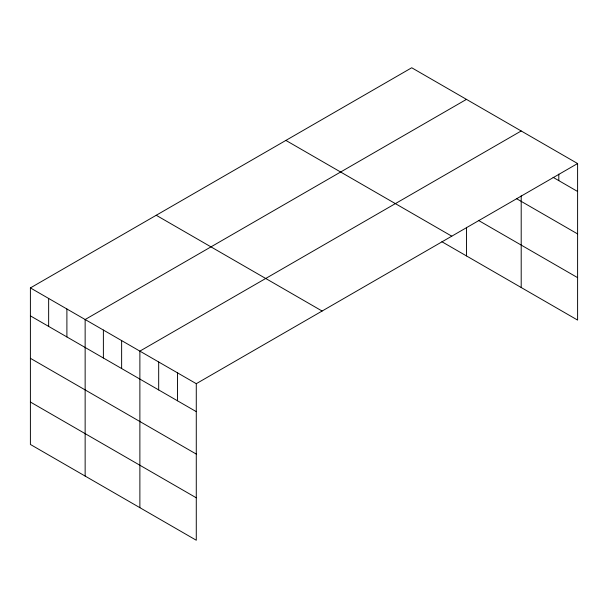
<?xml version="1.0" encoding="UTF-8"?>
<svg xmlns="http://www.w3.org/2000/svg" width="608" height="608" viewBox="0 0 608 608"><rect width="100%" height="100%" fill="white"/><g stroke="black" fill="none" stroke-linecap="round" stroke-linejoin="round"><path stroke-width="0.91" d="M30.4 287.918L196.278 383.686L196.278 540.238L30.4 444.463L30.4 287.918L411.722 67.762L577.6 163.537L577.6 320.082L441.872 241.718M466.465 99.37L85.143 319.527L85.143 476.072M521.2 130.971L139.878 351.128L139.878 507.672M196.278 383.686L577.6 163.537M553.082 177.323L577.6 191.482M516.443 198.611L577.6 233.92M478.359 220.347L577.6 277.643M285.889 140.418L451.767 236.185M156.233 215.27L322.111 311.038M30.4 315.871L196.278 411.639M30.4 358.31L196.278 454.077M30.4 402.032L196.278 497.8M558.798 174.108L558.798 180.629M521.2 195.822L521.2 287.516M466.465 227.316L466.465 255.915M177.475 372.833L177.475 400.786M158.68 361.98L158.68 389.933M121.63 340.594L121.63 368.539M103.383 330.06L103.383 358.006M66.895 308.986L66.895 336.938M48.648 298.452L48.648 326.405"/></g></svg>
